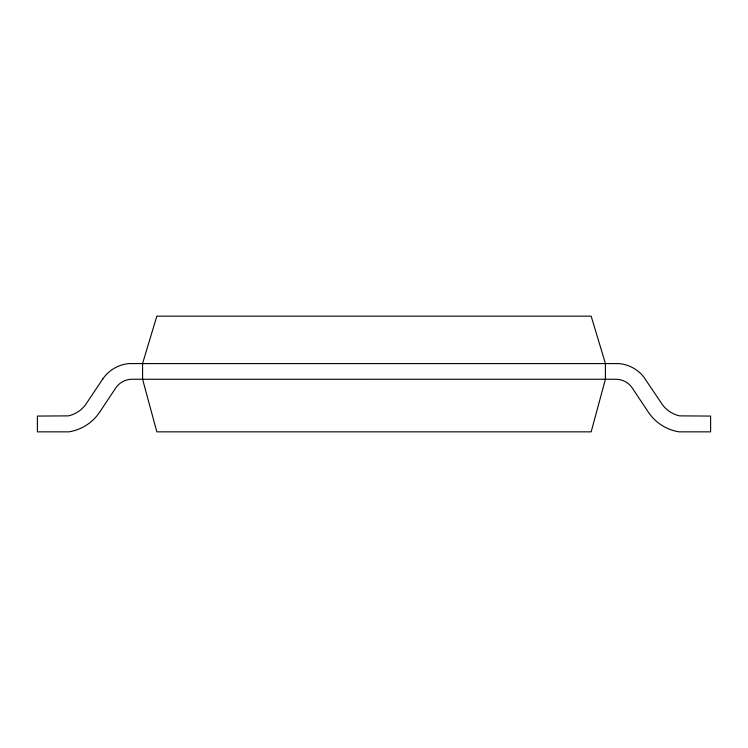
<?xml version="1.0" encoding="UTF-8"?>
<svg xmlns="http://www.w3.org/2000/svg" width="748" height="748" viewBox="0 0 748 748"><rect width="100%" height="100%" fill="white"/><g stroke="black" fill="none" stroke-linecap="round" stroke-linejoin="round"><path stroke-width="1.12" d="M605.413 379.255L591.163 431.848L156.837 431.848L142.588 379.255L142.588 363.481L156.837 316.152L591.163 316.152L605.413 363.481L605.413 379.255M102.766 379.002L85.356 405.014A29.808 29.808 0 0 1 68.461 415.869L37.4 416.075L37.4 431.848L68.956 431.848A45.6 45.6 0 0 0 99.69 412.101L115.725 388.016A19.635 19.635 0 0 1 132.069 379.264L615.931 379.255A19.635 19.635 0 0 1 632.275 388.016L648.31 412.101A45.6 45.6 0 0 0 679.044 431.848L710.6 431.848L710.6 416.075L679.539 415.869A29.808 29.808 0 0 1 662.644 405.014L643.719 376.917A35.427 35.427 0 0 0 618.83 363.584L129.17 363.584A35.427 35.427 0 0 0 104.281 376.917L102.766 379.002"/></g></svg>
